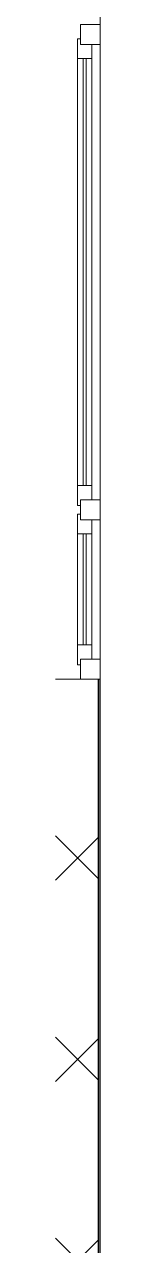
# Model space of a CAD drawing. Header units: millimetres. Extents: x 315 to 209858, y -8553 to 29000.
# Drawn here: x 200073 to 200223, y 5710 to 10000 of the extents above; entities that cross this region are included whole.
import ezdxf

# ---------------------------------------------------------------- set-up
doc = ezdxf.new("R2010")
doc.units = ezdxf.units.MM
for name, color, linetype, lineweight in [('A-GLAZ-2', 7, 'Continuous', 5), ('A-WALL', 7, 'Continuous', 9), ('A-WALL-2', 7, 'Continuous', 5)]:
    doc.layers.add(name, color=color, linetype=linetype, lineweight=lineweight)

# ---------------------------------------------------------------- blocks, each defined once
blk = doc.blocks.new('120_Окно_СКБ_2Ст_Фрамуга сверху - 120_Окно_СКБ_2Ст_2300х2500_h_ ДОО-22877051-2_3_2_птичка')
at = {"layer": 'A-GLAZ-2'}
for p, q in [((-1150, 13), (-1150, 83)), ((-1150, 83), (-1080, 83)), ((1150, 83), (-1150, 83)), ((-1080, 83), (-1080, 13)), ((-1080, 83), (1080, 83)), ((520, 53), (-1080, 53)), ((-1080, 53), (-1080, 13)), ((-1030, 3), (-1030, 53)), ((470, 3), (470, 53)), ((520, 13), (520, 83)), ((520, 83), (590, 83)), ((520, 13), (520, 53)), ((590, 83), (590, 13)), ((1080, 53), (590, 53)), ((590, 53), (590, 13)), ((640, 3), (640, 53)), ((1030, 3), (1030, 53)), ((1080, 13), (1080, 83)), ((1080, 83), (1150, 83)), ((1080, 13), (1080, 53)), ((1150, 83), (1150, 13)), ((-1080, 13), (-1150, 13)), ((-1150, 13), (-1100, 13)), ((-1080, 13), (-1100, 13)), ((-1100, 13), (-1100, 3)), ((-1100, 3), (540, 3)), ((540, 3), (-1100, 3)), ((-1030, 33), (470, 33)), ((470, 23), (-1030, 23)), ((590, 13), (520, 13)), ((540, 13), (520, 13)), ((540, 13), (570, 13)), ((540, 13), (570, 13)), ((540, 3), (540, 13)), ((590, 13), (570, 13)), ((570, 13), (570, 3)), ((570, 3), (1100, 3)), ((1100, 3), (570, 3)), ((640, 33), (1030, 33)), ((1030, 23), (640, 23)), ((1150, 13), (1080, 13)), ((1100, 13), (1080, 13)), ((1100, 13), (1150, 13)), ((1100, 3), (1100, 13))]:
    blk.add_line(p, q, dxfattribs=at)

msp = doc.modelspace()

# ---------------------------------------------------------------- hatches: boundary and pattern name
at = {"layer": 'A-WALL-2'}
h = msp.add_hatch(dxfattribs=at)
h.set_pattern_fill('FP_105', color=256, style=0, pattern_type=2)
h.set_pattern_definition([(45, (74985, 0), (-353.5534, 353.5534), []), (135, (74985, 0), (-353.5534, -353.5534), [])])
h.paths.add_polyline_path([(200065, -250), (200215, -250), (200215, 7700), (200065, 7700), (200065, -100)])
h.paths.add_polyline_path([(200215, 10000), (200215, 11920), (200065, 11920), (200065, 10000)])
h.paths.add_polyline_path([(200215, 13120), (200215, 21400), (200065, 21400), (200065, 13120)])

# ---------------------------------------------------------------- linework, layer by layer
at = {"layer": 'A-WALL'}
for p, q in [((200215, -250), (200215, 7700)), ((200218, -253), (200218, 7700))]:
    msp.add_line(p, q, dxfattribs=at)
at = {"layer": 'A-WALL-2'}
for p, q in [((200223, -258), (200223, 21558)), ((200223, 7700), (200065, 7700))]:
    msp.add_line(p, q, dxfattribs=at)

# ---------------------------------------------------------------- block references
at = {"layer": 'A-GLAZ-2', "rotation": 269.9999999999999}
msp.add_blockref('120_Окно_СКБ_2Ст_Фрамуга сверху - 120_Окно_СКБ_2Ст_2300х2500_h_ ДОО-22877051-2_3_2_птичка', (200140, 8850), dxfattribs=at)

doc.saveas('drawing.dxf')
